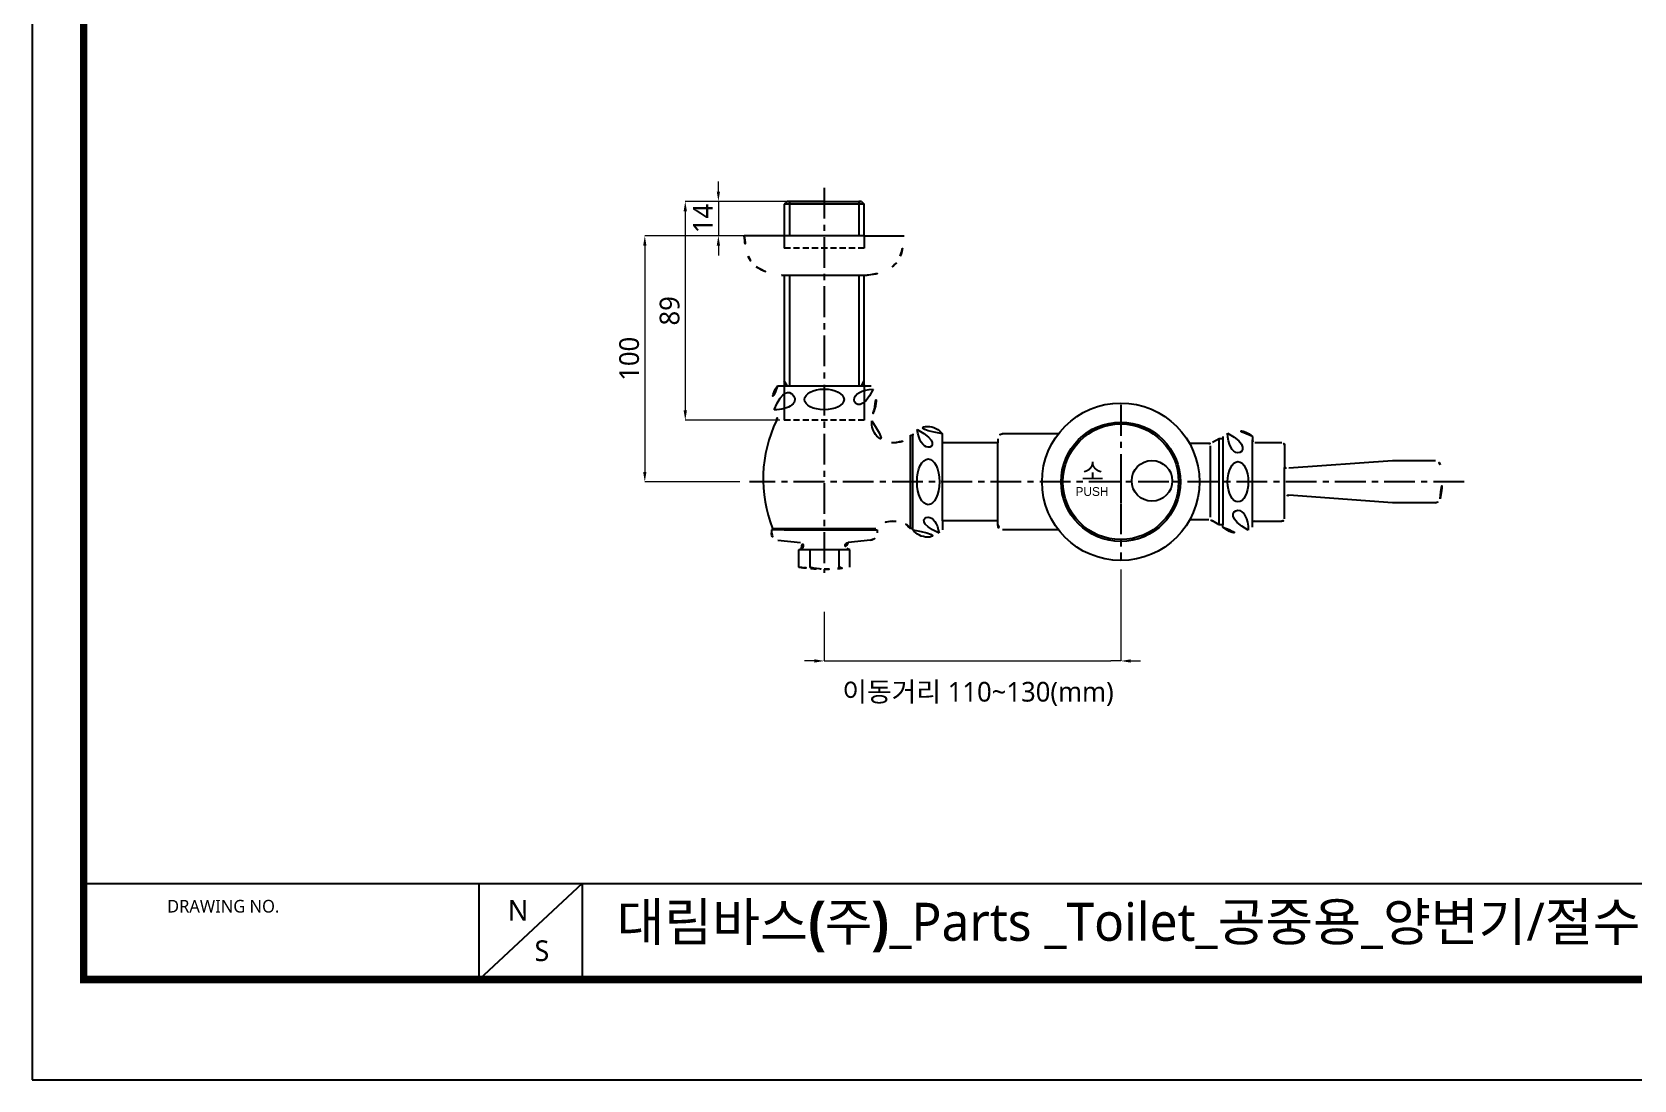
# Model space of a CAD drawing. Extents: x 16296676957 to 16296678259, y -37409617882 to -37409616928.
# Drawn here: x 16296676957 to 16296677608, y -37409617882 to -37409617456 of the extents above; entities that cross this region are included whole.
import ezdxf

# ---------------------------------------------------------------- set-up
doc = ezdxf.new("R2010")
doc.units = 0
doc.header["$LTSCALE"] = 10
doc.header["$MEASUREMENT"] = 0
doc.header["$PDMODE"] = 3
doc.header["$PDSIZE"] = -10
doc.linetypes.add('CENTER', pattern=[2, 1.25, -0.25, 0.25, -0.25])
doc.linetypes.add('HIDDEN', pattern=[0.375, 0.25, -0.125])
doc.layers.get('0').update_dxf_attribs({"linetype": 'CONTINUOUS'})
doc.layers.get('DEFPOINTS').update_dxf_attribs({"linetype": 'CONTINUOUS'})
for name, color, linetype in [('CL', 2, 'CENTER'), ('D', 2, 'CONTINUOUS'), ('DIM & TEXT', 4, 'CONTINUOUS'), ('DWG', 7, 'CONTINUOUS'), ('HIDDEN', 3, 'HIDDEN')]:
    doc.layers.add(name, color=color, linetype=linetype)
doc.styles.add('Daelim Dimension', font='')
doc.styles.get('Daelim Dimension').set_extended_font_data('NanumGothic')
doc.dimstyles.new('DEFAULT', dxfattribs={"dimscale": 2, "dimtxt": 2, "dimasz": 2, "dimexe": 0, "dimexo": 2, "dimgap": 1, "dimtad": 1, "dimdec": 1, "dimzin": 9, "dimdsep": 46, "dimtxsty": 'Daelim Dimension', "dimcen": 0.5, "dimclrd": 252, "dimclre": 252, "dimclrt": 3, "dimadec": 1, "dimazin": 0, "dimtfac": 1, "dimtdec": 1, "dimtix": 1, "dimtmove": 0, "dimatfit": 3, "dimfxl": 1, "dimtolj": 1, "dimtzin": 1, "dimlwd": 9, "dimlwe": 9, "dimarcsym": 0})

# ---------------------------------------------------------------- blocks, each defined once
blk = doc.blocks.new('*D10')
at = {"color": 5, "lineweight": 9, "ltscale": 0.5, "transparency": 16777216}
for p, q in [((16296677260.494961, -37409617524.573067), (16296677222.012461, -37409617524.573067)), ((16296677222.012461, -37409617528.573067), (16296677222.012461, -37409617609.573067)), ((16296677260.494961, -37409617613.573067), (16296677222.012461, -37409617613.573067))]:
    blk.add_line(p, q, dxfattribs=at)
at = {"color": 5, "ltscale": 0.5, "transparency": 16777216}
for points in [[(16296677221.345791, -37409617528.573067), (16296677222.679119, -37409617528.573067), (16296677222.012461, -37409617524.573067)], [(16296677221.345791, -37409617609.573067), (16296677222.679119, -37409617609.573067), (16296677222.012461, -37409617613.573067)]]:
    blk.add_solid(points, dxfattribs=at)
at = {"layer": 'DEFPOINTS', "color": 0, "ltscale": 0.5, "transparency": 16777216}
for p in [(16296677264.494961, -37409617524.573067), (16296677222.012461, -37409617613.573067), (16296677264.494961, -37409617613.573067)]:
    blk.add_point(p, dxfattribs=at)
at = {"color": 7, "ltscale": 0.5, "transparency": 16777216, "insert": (16296677215.657669, -37409617569.073067), "char_height": 8, "attachment_point": 5, "rotation": 90, "style": 'Daelim Dimension'}
blk.add_mtext('\\A1;89', dxfattribs=at)
blk = doc.blocks.new('*D11')
at = {"color": 5, "lineweight": 9, "ltscale": 0.5, "transparency": 16777216}
for p, q in [((16296677235.470369, -37409617520.573067), (16296677235.470369, -37409617516.573067)), ((16296677266.94496, -37409617524.573067), (16296677235.470369, -37409617524.573067)), ((16296677235.470369, -37409617524.573067), (16296677235.470369, -37409617538.573067)), ((16296677260.494961, -37409617538.573067), (16296677235.470369, -37409617538.573067)), ((16296677235.470369, -37409617542.573067), (16296677235.470369, -37409617546.573067))]:
    blk.add_line(p, q, dxfattribs=at)
at = {"color": 5, "ltscale": 0.5, "transparency": 16777216}
for points in [[(16296677234.803711, -37409617520.573067), (16296677236.137039, -37409617520.573067), (16296677235.470369, -37409617524.573067)], [(16296677234.803711, -37409617542.573067), (16296677236.137039, -37409617542.573067), (16296677235.470369, -37409617538.573067)]]:
    blk.add_solid(points, dxfattribs=at)
at = {"layer": 'DEFPOINTS', "color": 0, "ltscale": 0.5, "transparency": 16777216}
for p in [(16296677270.94496, -37409617524.573067), (16296677235.470369, -37409617538.573067), (16296677264.494961, -37409617538.573067)]:
    blk.add_point(p, dxfattribs=at)
at = {"color": 7, "ltscale": 0.5, "transparency": 16777216, "insert": (16296677229.20142, -37409617531.573067), "char_height": 8, "attachment_point": 5, "rotation": 90, "style": 'Daelim Dimension'}
blk.add_mtext('\\A1;14', dxfattribs=at)
blk = doc.blocks.new('*D12')
at = {"color": 5, "lineweight": 9, "ltscale": 0.5, "transparency": 16777216}
for p, q in [((16296677241.99497, -37409617538.573158), (16296677205.563841, -37409617538.573158)), ((16296677205.563841, -37409617542.573158), (16296677205.563841, -37409617634.573067)), ((16296677244.133369, -37409617638.573067), (16296677205.563841, -37409617638.573067))]:
    blk.add_line(p, q, dxfattribs=at)
at = {"color": 5, "ltscale": 0.5, "transparency": 16777216}
for points in [[(16296677204.897169, -37409617542.573158), (16296677206.230499, -37409617542.573158), (16296677205.563841, -37409617538.573158)], [(16296677204.897169, -37409617634.573067), (16296677206.230499, -37409617634.573067), (16296677205.563841, -37409617638.573067)]]:
    blk.add_solid(points, dxfattribs=at)
at = {"layer": 'DEFPOINTS', "color": 0, "ltscale": 0.5, "transparency": 16777216}
for p in [(16296677245.99497, -37409617538.573158), (16296677205.563841, -37409617638.573067), (16296677248.133369, -37409617638.573067)]:
    blk.add_point(p, dxfattribs=at)
at = {"color": 7, "ltscale": 0.5, "transparency": 16777216, "insert": (16296677199.237659, -37409617588.573112), "char_height": 8, "attachment_point": 5, "rotation": 90, "style": 'Daelim Dimension'}
blk.add_mtext('\\A1;100', dxfattribs=at)
blk = doc.blocks.new('*D13')
at = {"color": 5, "lineweight": 9, "ltscale": 0.5, "transparency": 16777216}
for p, q in [((16296677398.994961, -37409617674.228683), (16296677398.994961, -37409617711.406754)), ((16296677278.494961, -37409617691.429672), (16296677278.494961, -37409617711.406754)), ((16296677274.494961, -37409617711.406754), (16296677270.494961, -37409617711.406754)), ((16296677278.494961, -37409617711.406754), (16296677282.494961, -37409617711.406754)), ((16296677282.494961, -37409617711.406754), (16296677394.994961, -37409617711.406754)), ((16296677398.994961, -37409617711.406754), (16296677394.994961, -37409617711.406754)), ((16296677402.994961, -37409617711.406754), (16296677406.994961, -37409617711.406754))]:
    blk.add_line(p, q, dxfattribs=at)
at = {"color": 5, "ltscale": 0.5, "transparency": 16777216}
for points in [[(16296677274.494961, -37409617710.740089), (16296677274.494961, -37409617712.073418), (16296677278.494961, -37409617711.406754)], [(16296677402.994961, -37409617710.740089), (16296677402.994961, -37409617712.073418), (16296677398.994961, -37409617711.406754)]]:
    blk.add_solid(points, dxfattribs=at)
at = {"layer": 'DEFPOINTS', "color": 0, "ltscale": 0.5, "transparency": 16777216}
for p in [(16296677398.994961, -37409617670.228683), (16296677278.494961, -37409617687.429672), (16296677398.994961, -37409617711.406754)]:
    blk.add_point(p, dxfattribs=at)
at = {"color": 2, "ltscale": 0.5, "transparency": 16777216, "insert": (16296677340.96694, -37409617724.808472), "char_height": 8, "attachment_point": 5, "style": 'Daelim Dimension'}
blk.add_mtext('\\A1;이동거리 110~130(mm)', dxfattribs=at)

msp = doc.modelspace()

# ---------------------------------------------------------------- linework, layer by layer
at = {"color": 0}
msp.add_line((16296677398.9949608, -37409617638.5730667), (16296677398.9949608, -37409617647.0730667), dxfattribs=at)
at = {"color": 5}
msp.add_line((16296676977.48353, -37409617801.8055801), (16296678025.8581009, -37409617801.8055801), dxfattribs=at)
at = {"color": 5, "ltscale": 40}
for p, q in [((16296677138.1849098, -37409617801.8055801), (16296677138.1849098, -37409617841.0382767)), ((16296677138.1849098, -37409617801.8055801), (16296677138.1849098, -37409617841.0382767)), ((16296677180.1736107, -37409617801.8055801), (16296677138.1849098, -37409617841.0382767)), ((16296677180.1736107, -37409617801.8055801), (16296677138.1849098, -37409617841.0382767)), ((16296677180.1736107, -37409617801.8055801), (16296677180.1736107, -37409617841.0382767)), ((16296677180.1736107, -37409617801.8055801), (16296677180.1736107, -37409617841.0382767))]:
    msp.add_line(p, q, dxfattribs=at)
at = {"ltscale": 0.5}
msp.add_lwpolyline([(16296676956.5471497, -37409617881.739357), (16296678258.5471497, -37409617881.739357), (16296678258.5471497, -37409616927.739357), (16296676956.5471497, -37409616927.739357)], close=True, dxfattribs=at)
at = {"color": 5, "linetype": 'ByBlock', "lineweight": 200, "const_width": 3}
msp.add_lwpolyline([(16296676977.48353, -37409617840.8899307), (16296678237.48353, -37409617840.8899307), (16296678237.48353, -37409616949.8899307), (16296676977.48353, -37409616949.8899307)], close=True, dxfattribs=at)
at = {"layer": 'CL', "color": 1}
for p, q in [((16296677278.4949608, -37409617519.1068268), (16296677278.4949608, -37409617675.5297012)), ((16296677398.9949608, -37409617607.3372803), (16296677398.9949608, -37409617670.2286835)), ((16296677538.5529404, -37409617638.5730667), (16296677248.1333694, -37409617638.5730667))]:
    msp.add_line(p, q, dxfattribs=at)
at = {"layer": 'D', "color": 0}
for p, q in [((16296677264.4949608, -37409617538.5730667), (16296677264.4949608, -37409617524.5730667)), ((16296677292.4949608, -37409617524.5730667), (16296677292.4949608, -37409617538.5730667)), ((16296677264.4949608, -37409617599.5730667), (16296677264.4949608, -37409617554.5269012)), ((16296677292.4949608, -37409617554.5502167), (16296677292.4949608, -37409617599.5730667))]:
    msp.add_line(p, q, dxfattribs=at)
at = {"layer": 'DIM & TEXT', "color": 0}
msp.add_line((16296677422.4949608, -37409617638.5730667), (16296677419.9949608, -37409617638.5730667), dxfattribs=at)
for centre, radius in [((16296677398.9949608, -37409617638.5730667), 32), ((16296677398.9949608, -37409617638.5730667), 24.25), ((16296677398.9949608, -37409617638.5730667), 23.5), ((16296677411.6747894, -37409617638.2034836), 8.25)]:
    msp.add_circle(centre, radius, dxfattribs=at)
at = {"layer": 'DWG', "color": 0}
for p, q in [((16296677263.3949604, -37409617524.5730667), (16296677262.2449608, -37409617525.7230682)), ((16296677262.2449608, -37409617525.7230682), (16296677262.2449608, -37409617538.5730667)), ((16296677293.5949593, -37409617525.7230682), (16296677262.2449608, -37409617525.7230682)), ((16296677278.4949608, -37409617524.5730667), (16296677263.3949604, -37409617524.5730667)), ((16296677278.4949608, -37409617524.5730667), (16296677263.3949604, -37409617524.5730667)), ((16296677278.4949608, -37409617524.5730667), (16296677263.3949604, -37409617524.5730667)), ((16296677263.3949604, -37409617524.5730667), (16296677264.4949608, -37409617524.5730667)), ((16296677264.4949608, -37409617524.5730667), (16296677292.4949608, -37409617524.5730667)), ((16296677293.5949593, -37409617524.5730667), (16296677292.4949608, -37409617524.5730667)), ((16296677292.4949608, -37409617524.5730667), (16296677293.5949593, -37409617524.5730667)), ((16296677293.5949593, -37409617524.5730667), (16296677294.7449608, -37409617525.7230682)), ((16296677294.7449608, -37409617525.7230682), (16296677293.5949593, -37409617525.7230682)), ((16296677294.7449608, -37409617538.5730667), (16296677294.7449608, -37409617525.7230682)), ((16296677262.2449608, -37409617538.5730667), (16296677245.9949608, -37409617538.5730667)), ((16296677294.7449608, -37409617538.5730667), (16296677262.2449608, -37409617538.5730667)), ((16296677294.7449608, -37409617538.5730667), (16296677310.9949608, -37409617538.5730667)), ((16296677261.3869801, -37409617554.5243073), (16296677295.8896999, -37409617554.5530396)), ((16296677262.2449608, -37409617554.525032), (16296677262.2449608, -37409617599.5730667)), ((16296677294.7449608, -37409617599.5730667), (16296677294.7449608, -37409617554.5520935)), ((16296677259.4949608, -37409617599.5730667), (16296677293.5949593, -37409617599.5730667)), ((16296677261.8449593, -37409617599.5730667), (16296677262.2449608, -37409617599.5730667)), ((16296677263.3949604, -37409617599.5730667), (16296677262.2449608, -37409617597.5812073)), ((16296677263.3949604, -37409617599.5730667), (16296677262.2449608, -37409617599.5730667)), ((16296677293.5949593, -37409617599.5730667), (16296677294.7449608, -37409617597.5812073)), ((16296677293.5949593, -37409617599.5730667), (16296677294.7449608, -37409617599.5730667)), ((16296677293.6449604, -37409617599.5730667), (16296677297.4949608, -37409617599.5730667)), ((16296677295.1449604, -37409617599.5730667), (16296677294.7449608, -37409617599.5730667)), ((16296677305.7959995, -37409617622.5730667), (16296677307.7504005, -37409617622.5730667)), ((16296677313.4949608, -37409617657.5730667), (16296677313.4949608, -37409617619.5730667)), ((16296677313.4949608, -37409617619.5730667), (16296677314.4949608, -37409617619.5730667)), ((16296677314.4949608, -37409617619.0730667), (16296677314.4949608, -37409617619.5730667)), ((16296677314.4949608, -37409617657.5730667), (16296677314.4949608, -37409617619.5730667)), ((16296677326.4949608, -37409617622.6730728), (16296677326.4949608, -37409617619.0730667)), ((16296677348.9949608, -37409617622.6730728), (16296677326.4949608, -37409617622.6730728)), ((16296677326.4949608, -37409617654.4730682), (16296677326.4949608, -37409617622.6730728)), ((16296677348.9949608, -37409617621.0730667), (16296677348.9949608, -37409617622.6730728)), ((16296677348.9949608, -37409617654.4730682), (16296677348.9949608, -37409617622.6730728)), ((16296677373.6227303, -37409617619.0730667), (16296677350.9949608, -37409617619.0730667)), ((16296677420.4993801, -37409617623.0730667), (16296677420.4949608, -37409617623.0730667)), ((16296677434.7270107, -37409617623.0730667), (16296677426.9904995, -37409617623.0730667)), ((16296677438.9949608, -37409617621.0730667), (16296677436.2270107, -37409617622.6711426)), ((16296677438.9949608, -37409617656.0730667), (16296677438.9949608, -37409617621.0730667)), ((16296677440.4949608, -37409617621.0730667), (16296677438.9949608, -37409617621.0730667)), ((16296677440.4949608, -37409617620.1148605), (16296677440.4949608, -37409617621.0730667)), ((16296677440.4949608, -37409617621.0730667), (16296677440.4949608, -37409617656.0730667)), ((16296677452.4949608, -37409617620.1148605), (16296677452.4949608, -37409617621.5730667)), ((16296677452.4949608, -37409617655.5730667), (16296677452.4949608, -37409617621.5730667)), ((16296677453.4949608, -37409617622.5730667), (16296677464.4949608, -37409617622.5730667)), ((16296677435.5151005, -37409617652.9130173), (16296677435.5151005, -37409617623.9891968)), ((16296677465.4949608, -37409617623.5730667), (16296677465.4949608, -37409617627.8230667)), ((16296677465.4949608, -37409617627.8230667), (16296677465.4949608, -37409617632.7811737)), ((16296677465.4949608, -37409617644.3649673), (16296677465.4949608, -37409617632.7811737)), ((16296677509.4496193, -37409617630.0730667), (16296677467.2521496, -37409617633.0730667)), ((16296677526.8340397, -37409617630.0730667), (16296677509.4496193, -37409617630.0730667)), ((16296677465.4949608, -37409617649.3230667), (16296677465.4949608, -37409617644.3649673)), ((16296677465.4949608, -37409617653.5730667), (16296677465.4949608, -37409617649.3230667)), ((16296677509.4496193, -37409617647.0730667), (16296677467.2521496, -37409617644.0730667)), ((16296677526.8340397, -37409617647.0730667), (16296677509.4496193, -37409617647.0730667)), ((16296677306.2031708, -37409617654.5730667), (16296677307.7504005, -37409617654.5730667)), ((16296677348.9949608, -37409617654.4730682), (16296677326.4949608, -37409617654.4730682)), ((16296677326.4949608, -37409617654.4730682), (16296677326.4949608, -37409617658.0730667)), ((16296677348.9949608, -37409617656.0730667), (16296677348.9949608, -37409617654.4730682)), ((16296677434.7270107, -37409617654.0730667), (16296677426.9904995, -37409617654.0730667)), ((16296677438.9949608, -37409617656.0730667), (16296677436.2270107, -37409617654.4749908)), ((16296677452.4949608, -37409617657.0312729), (16296677452.4949608, -37409617655.5730667)), ((16296677453.4949608, -37409617654.5730667), (16296677464.4949608, -37409617654.5730667)), ((16296677262.2449608, -37409617658.0730667), (16296677256.9949608, -37409617658.0730667)), ((16296677256.9949608, -37409617658.0730667), (16296677256.9949608, -37409617659.3634567)), ((16296677257.4949608, -37409617657.5730667), (16296677259.7449608, -37409617657.5730667)), ((16296677259.6905708, -37409617662.3479767), (16296677268.8268604, -37409617663.2797775)), ((16296677259.7449608, -37409617657.5730667), (16296677297.2449608, -37409617657.5730667)), ((16296677262.2449608, -37409617657.5730667), (16296677262.2449608, -37409617658.0730667)), ((16296677262.2449608, -37409617658.0730667), (16296677294.7449608, -37409617658.0730667)), ((16296677297.2993507, -37409617662.3479767), (16296677288.1630592, -37409617663.2797775)), ((16296677294.7449608, -37409617657.5730667), (16296677294.7449608, -37409617658.0730667)), ((16296677294.7449608, -37409617658.0730667), (16296677299.9949608, -37409617658.0730667)), ((16296677297.2449608, -37409617657.5730667), (16296677299.4949608, -37409617657.5730667)), ((16296677299.9949608, -37409617658.0730667), (16296677299.9949608, -37409617659.3634567)), ((16296677314.4949608, -37409617657.5730667), (16296677313.4949608, -37409617657.5730667)), ((16296677314.4949608, -37409617658.0730667), (16296677314.4949608, -37409617657.5730667)), ((16296677373.6227303, -37409617658.0730667), (16296677350.9949608, -37409617658.0730667)), ((16296677440.4949608, -37409617656.0730667), (16296677438.9949608, -37409617656.0730667)), ((16296677440.4949608, -37409617657.0312729), (16296677440.4949608, -37409617656.0730667)), ((16296677268.1026592, -37409617666.2973404), (16296677269.2558308, -37409617665.7458496)), ((16296677288.88727, -37409617666.2973404), (16296677268.1026592, -37409617666.2973404)), ((16296677268.1026592, -37409617673.2973404), (16296677268.1026592, -37409617666.2973404)), ((16296677272.6105099, -37409617666.2973404), (16296677272.6105099, -37409617673.2973404)), ((16296677284.3794193, -37409617666.2973404), (16296677284.3794193, -37409617673.2973404)), ((16296677288.88727, -37409617666.2973404), (16296677287.7340908, -37409617665.7458496)), ((16296677288.88727, -37409617673.2973404), (16296677288.88727, -37409617666.2973404))]:
    msp.add_line(p, q, dxfattribs=at)
for centre, radius, start, end in [((16296677275.9574394, -37409617537.0730667), 30, 182.8661598729, 199.0070025258), ((16296677281.0324802, -37409617537.0730667), 30, 340.9929974742, 357.1338401271), ((16296677256.9167995, -37409617543.2285919), 10, 201.1925967312, 232.8035638459), ((16296677261.9949608, -37409617534.5730667), 20, 236.2078496929, 267.4359153038), ((16296677294.9949608, -37409617534.5730667), 20, 272.5640846962, 303.7921503071), ((16296677300.0731297, -37409617543.2285919), 10, 307.1964361541, 338.8074032688), ((16296677261.1449604, -37409617553.5540466), 1, 267.4359153038, 284.0059216383), ((16296677295.8449593, -37409617553.5540466), 1, 267.3405204356, 272.5640846962), ((16296677267.4760609, -37409617605.5981827), 10, 142.9501782722, 211.414485131), ((16296677289.5138607, -37409617605.5981827), 10, 339.9279707759, 37.0498217278), ((16296677316.7524395, -37409617615.5510635), 19, 159.9279707759, 174.8993664225), ((16296677308.3282108, -37409617637.4363937), 54.6763616, 154.2444572713, 201.6099616438), ((16296677256.3816299, -37409617612.3741531), 3, 334.2444572713, 31.414485131), ((16296677305.7959995, -37409617614.5730667), 8, 174.8993664225, 270), ((16296677320.4949608, -37409617623.5730667), 7.5, 36.8698539326, 143.1301460674), ((16296677307.7504005, -37409617615.5730667), 7, 270, 325.1502045105), ((16296677350.9949608, -37409617621.0730667), 2, 90, 180), ((16296677434.7270107, -37409617620.0730667), 3, 270, 299.999930436), ((16296677446.4949608, -37409617626.8230667), 9, 48.1896246401, 131.8103753599), ((16296677453.4949608, -37409617621.5730667), 1, 180, 270), ((16296677464.4949608, -37409617623.5730667), 1, 0, 90), ((16296677466.9949608, -37409617629.0730667), 4, 247.9756878166, 273.6789148805), ((16296677526.8340397, -37409617632.0730667), 2, 10.8202661887, 90), ((16296677492.8246193, -37409617638.5730667), 36.625, 349.1797338113, 10.8202661887), ((16296677466.9949608, -37409617648.0730667), 4, 86.3210851195, 112.0243121834), ((16296677526.8340397, -37409617645.0730667), 2, 270, 349.1797338113), ((16296677306.2031708, -37409617663.5730667), 9, 90, 138.1897789506), ((16296677307.7504005, -37409617661.5730667), 7, 34.8497954895, 90), ((16296677434.7270107, -37409617657.0730667), 3, 60.000069564, 90), ((16296677453.4949608, -37409617655.5730667), 1, 90, 180), ((16296677464.4949608, -37409617653.5730667), 1, 270, 0), ((16296677259.9949608, -37409617659.3634567), 3, 180, 264.1766865476), ((16296677296.9949608, -37409617659.3634567), 3, 275.8233134524, 0), ((16296677320.4949608, -37409617653.5730667), 7.5, 216.8698539326, 323.1301460674), ((16296677350.9949608, -37409617656.0730667), 2, 180, 270), ((16296677446.4949608, -37409617650.3230667), 9, 228.1896246401, 311.8103753599), ((16296677268.6949596, -37409617664.5730667), 1.3, 295.5586106605, 84.1767952664), ((16296677288.29496, -37409617664.5730667), 1.3, 95.8232047336, 244.4413893395), ((16296677278.4949608, -37409617604.0730667), 70, 261.4621447133, 265.5756384077), ((16296677269.9211597, -37409617661.2456589), 12.3481013, 271.6396919058, 282.579480876), ((16296677278.4949608, -37409617651.3662567), 22.706809, 254.9803701897, 285.0196298103), ((16296677278.4949608, -37409617604.0730667), 70, 265.5756384077, 270), ((16296677278.4949608, -37409617604.0730667), 70, 270, 274.4243615923), ((16296677278.4949608, -37409617604.0730667), 70, 274.4243615923, 278.5378552867), ((16296677286.7513409, -37409617663.6772766), 9.90815, 256.1493978488, 269.9520247625)]:
    msp.add_arc(centre, radius, start, end, dxfattribs=at)
for centre, major_axis, ratio, start_param, end_param in [((16296677258.5252094, -37409617605.1031494), (-8.0234661, 0.0002217), 0.5232141664, 1.5276181401, 4.6974181185), ((16296677298.65135, -37409617605.1031494), (8.0234593, 0.0004009), 0.5232149485, 1.6088547667, 4.7321480257), ((16296677320.7656307, -37409617615.2509232), (-0.000004, 9.3081825), 0.4912360081, 1.7981206825, 4.4447315087), ((16296677446.6320591, -37409617618.6093063), (0.0000083, 8.1904155), 0.5127026442, 1.5930327188, 4.6726401962), ((16296677320.7656307, -37409617662.2683563), (0.0000022, 9.3081789), 0.4912361836, -1.2656416845, 1.3052810642), ((16296677446.6320591, -37409617658.3502426), (0.0000234, 8.1904122), 0.5127028671, -1.5536543683, 1.5712793758)]:
    msp.add_ellipse(centre, major_axis=major_axis, ratio=ratio, start_param=start_param, end_param=end_param, dxfattribs=at)
for centre, major_axis, ratio in [((16296677278.4949608, -37409617605.1031494), (-8.0234758, 0), 0.5232128103), ((16296677320.7656307, -37409617638.5730667), (0, -9.3081809), 0.4912360756), ((16296677446.6320591, -37409617638.5730667), (0, -8.1904134), 0.5127027944)]:
    msp.add_ellipse(centre, major_axis=major_axis, ratio=ratio, dxfattribs=at)
at = {"layer": 'HIDDEN', "color": 0}
for p, q in [((16296677262.2449608, -37409617538.5730667), (16296677262.2449608, -37409617543.5730667)), ((16296677294.7449608, -37409617538.5730667), (16296677294.7449608, -37409617543.5730667)), ((16296677294.7449608, -37409617543.5730667), (16296677262.2449608, -37409617543.5730667)), ((16296677262.2449608, -37409617599.5730667), (16296677262.2449608, -37409617613.5730667)), ((16296677294.7449608, -37409617599.5730667), (16296677294.7449608, -37409617613.5730667)), ((16296677294.7449608, -37409617613.5730667), (16296677262.2449608, -37409617613.5730667))]:
    msp.add_line(p, q, dxfattribs=at)

# ---------------------------------------------------------------- texts
at = {"color": 5, "ltscale": 40, "style": 'Daelim Dimension'}
msp.add_text('DRAWING NO.', height=5.138022536, dxfattribs=at).set_placement((16296677011.4293308, -37409617813.6749573))
at = {"char_height": 8.4082471, "width": 11.734621124, "attachment_point": 1, "style": 'Daelim Dimension'}
for s, insert in [('N', (16296677149.9186001, -37409617808.6351471)), ('S', (16296677160.7308903, -37409617824.9901886))]:
    msp.add_mtext(s, dxfattribs=dict(at, insert=insert))
at = {"color": 2, "insert": (16296677194.1058502, -37409617809.6982422), "char_height": 15.4791, "width": 915.611415949, "attachment_point": 1, "style": 'Daelim Dimension'}
msp.add_mtext('{\\fPretendard Variable SemiBold|b0|i0|c129|p2;대림바스(주)}_Parts _Toilet_{\\fGulim|b0|i0|c129|p50;공중용}_{\\fGulim|b0|i0|c129|p50;양변기}/{\\fGulim|b0|i0|c129|p50;절수형 세척밸브}_TFT 306', dxfattribs=at)
at = {"layer": 'DIM & TEXT', "color": 0, "attachment_point": 1, "style": 'Daelim Dimension'}
for s, insert, char_height, width in [('{\\fHaan YGodic 230|b0|i0|c129|p18;소}', (16296677383.0582409, -37409617630.7543869), 7.2, 114), ('{\\f@Haan YGodic 240|b0|i0|c129|p18;PUSH}', (16296677380.6154308, -37409617640.7276535), 3.6, 19.476832741)]:
    msp.add_mtext(s, dxfattribs=dict(at, insert=insert, char_height=char_height, width=width))

# ---------------------------------------------------------------- dimensions: what is measured, and where the dimension line sits
at = {"ltscale": 0.5}
for base, p1, p2, picture, middle in [((16296677235.4703693, -37409617538.5730667), (16296677270.9449596, -37409617524.5730667), (16296677264.4949608, -37409617538.5730667), '*D11', (16296677229.2014198, -37409617531.5730667)), ((16296677222.0124607, -37409617613.5730667), (16296677264.4949608, -37409617524.5730667), (16296677264.4949608, -37409617613.5730667), '*D10', (16296677215.6576691, -37409617569.0730667)), ((16296677205.5638409, -37409617638.5730667), (16296677245.9949703, -37409617538.5731583), (16296677248.1333694, -37409617638.5730667), '*D12', (16296677199.2376595, -37409617588.5731125))]:
    dim = msp.add_linear_dim(base=base, p1=p1, p2=p2, angle=90, dimstyle='DEFAULT', override={"dimtxt": 4, "dimclrd": 5, "dimclre": 5, "dimclrt": 7}, dxfattribs=at)
    dim.commit()
    dim.dimension.update_dxf_attribs({"geometry": picture, "text_midpoint": middle})
dim = msp.add_linear_dim(base=(16296677398.9949608, -37409617711.4067535), p1=(16296677278.4949608, -37409617687.4296722), p2=(16296677398.9949608, -37409617670.2286835), text='이동거리 110~130(mm)', dimstyle='DEFAULT', override={"dimtxt": 4, "dimclrd": 5, "dimclre": 5, "dimclrt": 2, "dimtmove": 2}, dxfattribs=at)
dim.commit()
dim.dimension.update_dxf_attribs({"geometry": '*D13', "text_midpoint": (16296677340.9669399, -37409617724.8084717), "dimtype": 160})

doc.saveas('drawing.dxf')
